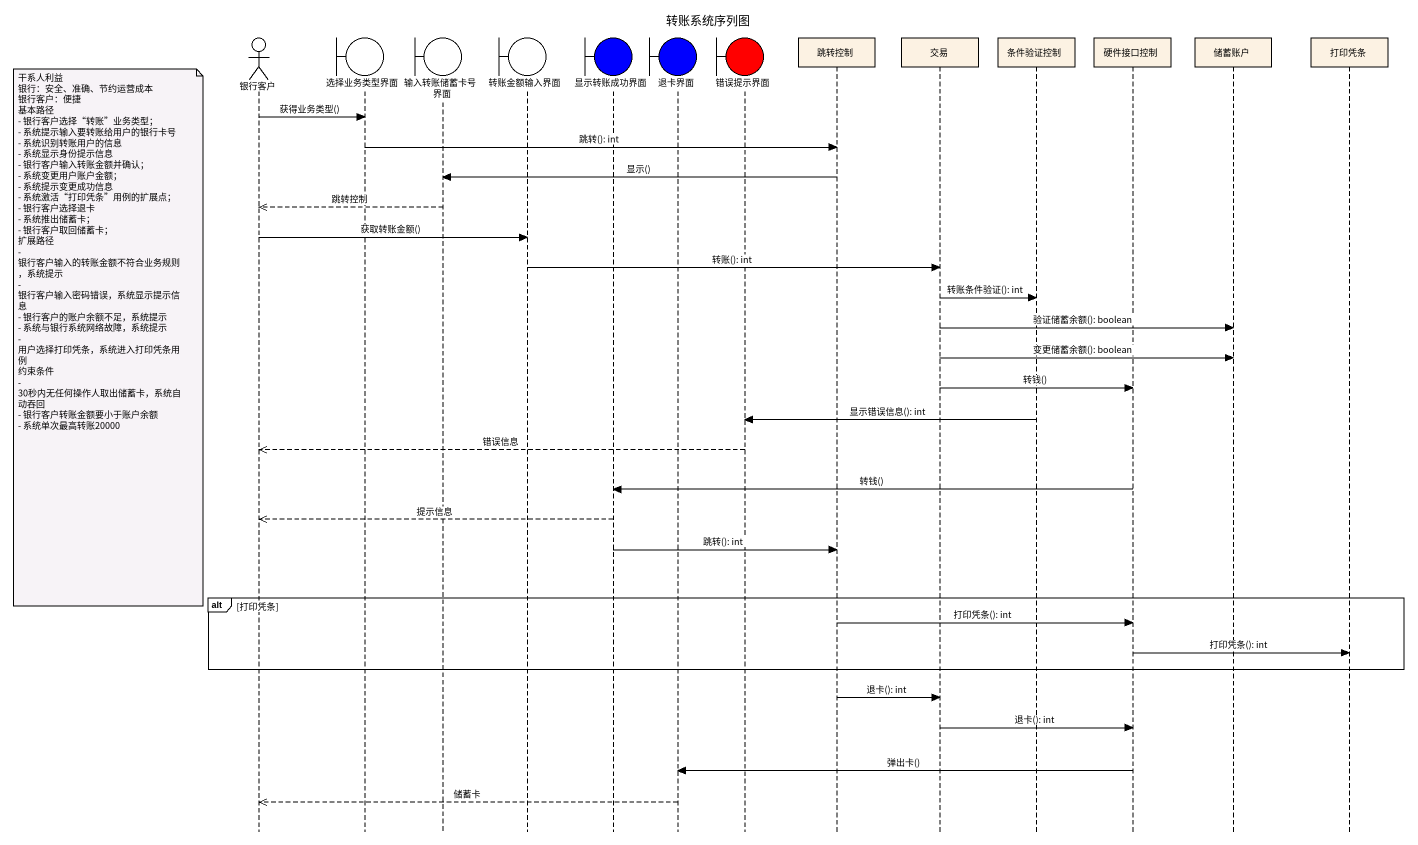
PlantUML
@startuml
title 转账系统序列图
hide footbox
actor 银行客户
boundary 选择业务类型界面
boundary 输入转账储蓄卡号界面
boundary 转账金额输入界面
boundary 显示转账成功界面 #0000FF
boundary 退卡界面 #0000FF
boundary 错误提示界面 #FF0000
participant 跳转控制
participant 交易
participant 条件验证控制
participant 硬件接口控制
participant 储蓄账户
participant 打印凭条

银行客户 -> 选择业务类型界面 : 获得业务类型()
选择业务类型界面 -> 跳转控制 : 跳转(): int
跳转控制 -> 输入转账储蓄卡号界面 : 显示()
输入转账储蓄卡号界面 -->> 银行客户 : 跳转控制
银行客户 -> 转账金额输入界面 : 获取转账金额()
转账金额输入界面 -> 交易 : 转账(): int
交易 -> 条件验证控制 : 转账条件验证(): int
交易 -> 储蓄账户 : 验证储蓄余额(): boolean
note left of 银行客户
  干系人利益
  银行：安全、准确、节约运营成本
  银行客户：便捷
  基本路径
  - 银行客户选择“转账”业务类型；
  - 系统提示输入要转账给用户的银行卡号
  - 系统识别转账用户的信息
  - 系统显示身份提示信息
  - 银行客户输入转账金额并确认；
  - 系统变更用户账户金额；
  - 系统提示变更成功信息
  - 系统激活“打印凭条”用例的扩展点；
  - 银行客户选择退卡
  - 系统推出储蓄卡；
  - 银行客户取回储蓄卡；
  扩展路径
  - 银行客户输入的转账金额不符合业务规则，系统提示
  - 银行客户输入密码错误，系统显示提示信息
  - 银行客户的账户余额不足，系统提示
  - 系统与银行系统网络故障，系统提示
  - 用户选择打印凭条，系统进入打印凭条用例
  约束条件
  - 30秒内无任何操作人取出储蓄卡，系统自动吞回
  - 银行客户转账金额要小于账户余额
  - 系统单次最高转账20000
end note
交易 -> 储蓄账户 : 变更储蓄余额(): boolean
交易 -> 硬件接口控制 : 转钱()
条件验证控制 -> 错误提示界面 : 显示错误信息(): int
错误提示界面 -->> 银行客户 : 错误信息
硬件接口控制 -> 显示转账成功界面 : 转钱()
显示转账成功界面 -->> 银行客户 : 提示信息
显示转账成功界面 -> 跳转控制 : 跳转(): int
alt 打印凭条
  跳转控制 -> 硬件接口控制 : 打印凭条(): int
  硬件接口控制 -> 打印凭条 : 打印凭条(): int
end
跳转控制 -> 交易 : 退卡(): int
交易 -> 硬件接口控制 : 退卡(): int
硬件接口控制 -> 退卡界面 : 弹出卡()
退卡界面 -->> 银行客户 : 储蓄卡
@enduml
